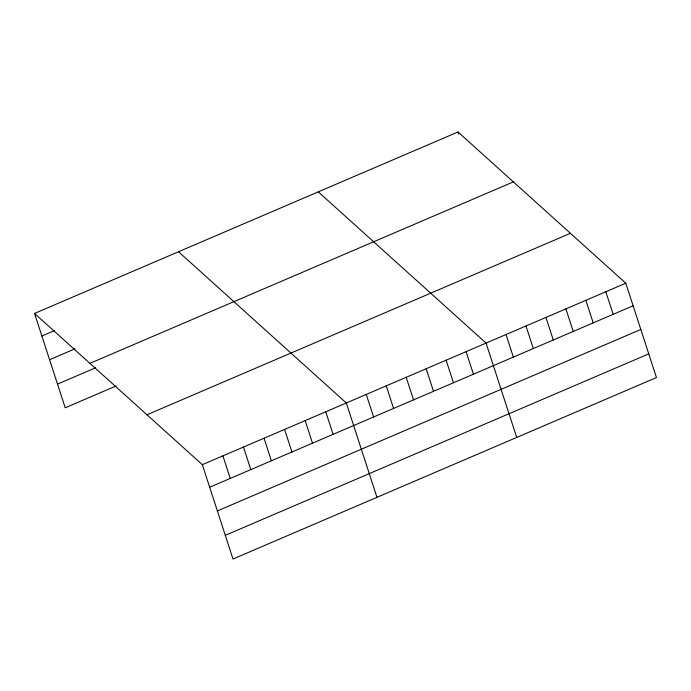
<?xml version="1.0" encoding="UTF-8"?>
<svg xmlns="http://www.w3.org/2000/svg" width="691" height="691" viewBox="0 0 691 691"><rect width="100%" height="100%" fill="white"/><g stroke="black" fill="none" stroke-linecap="round" stroke-linejoin="round"><path stroke-width="1.04" d="M34.55 313.446L458.003 131.981L625.796 283.206L656.45 377.554L232.997 559.019L202.333 464.672L34.55 313.446L65.204 407.794L116.131 385.967M41.883 336.016L54.615 330.557M49.579 359.7L75.043 348.791M89.916 363.354L513.378 181.88M57.508 384.11L95.704 367.742M146.967 414.773L570.429 233.299M202.333 464.672L625.796 283.206M209.667 487.241L633.129 305.767M217.363 510.925L640.825 329.46M225.292 535.335L648.754 353.861M318.266 191.865L486.058 343.09L516.713 437.438M178.528 251.749L346.312 402.974L376.966 497.321M605.834 291.757L613.167 314.327M585.873 300.317L593.198 322.878M565.903 308.868L573.236 331.438M545.942 317.428L553.275 339.989M525.981 325.979L533.314 348.549M458.003 131.981L458.677 134.028M506.019 334.539L513.353 357.1M466.088 351.641L473.421 374.211M446.127 360.201L453.46 382.762M426.166 368.752L433.499 391.322M406.204 377.312L413.538 399.873M386.243 385.863L393.568 408.433M366.273 394.423L373.606 416.984M325.746 411.793L333.079 434.354M305.18 420.603L312.505 443.173M284.606 429.422L291.939 451.983M264.04 438.232L271.373 460.802M243.474 447.042L250.807 469.612M222.908 455.861L230.241 478.422"/></g></svg>
